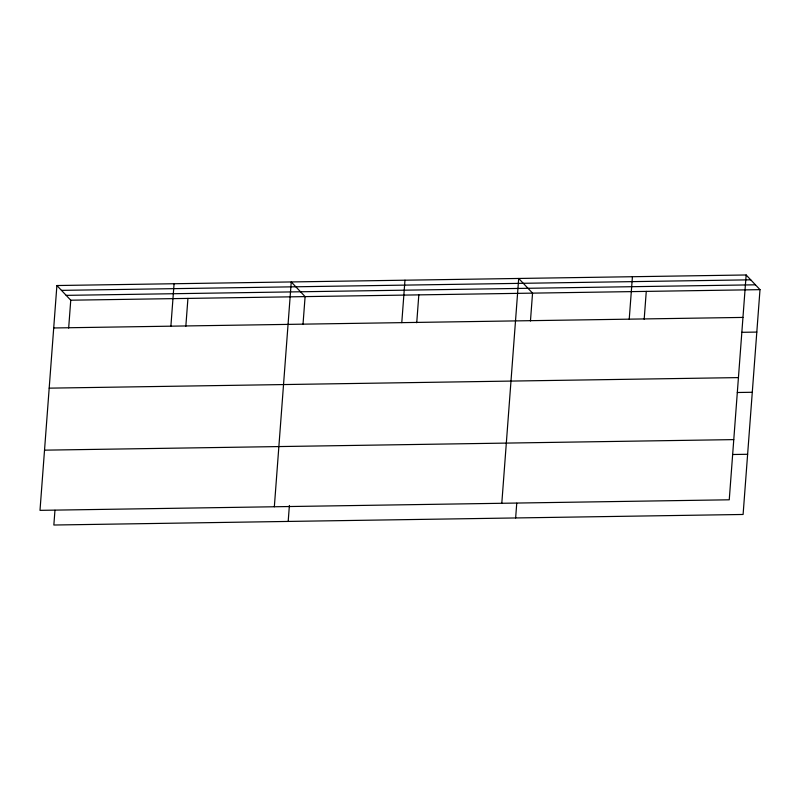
<?xml version="1.0" encoding="UTF-8"?>
<svg xmlns="http://www.w3.org/2000/svg" width="800" height="800" viewBox="0 0 800 800"><rect width="100%" height="100%" fill="white"/><g stroke="black" fill="none" stroke-linecap="round" stroke-linejoin="round"><path stroke-width="1.2" d="M56.9 285.53L40 510.35L729.25 499.8L746.15 274.98L56.9 285.53L70.75 300.2L760 289.65L743.1 514.47L53.85 525.02L54.96 510.28M68.66 328.09L70.75 300.2M170.89 326.17L174.08 283.74M185.83 326.29L187.93 298.41M274.34 506.76L291.25 281.95L305.1 296.61L303 324.5M288.19 521.43L289.39 505.46M401.78 322.64L404.97 280.2M416.73 322.76L418.82 294.87M501.8 503.28L518.7 278.46L532.55 293.13L530.45 321.02M515.64 517.95L516.75 503.21M629.23 319.16L632.43 276.72M644.18 319.28L646.27 291.39M61.47 290.37L750.72 279.82M66.18 295.36L755.43 284.81M53.71 327.97L742.96 317.42M741.81 332.31L756.81 332.08M49.19 388.15L738.43 377.6M737.29 392.5L752.28 392.27M44.53 450.16L733.77 439.61M732.62 454.51L747.62 454.28M746.15 274.98L760 289.65"/></g></svg>
